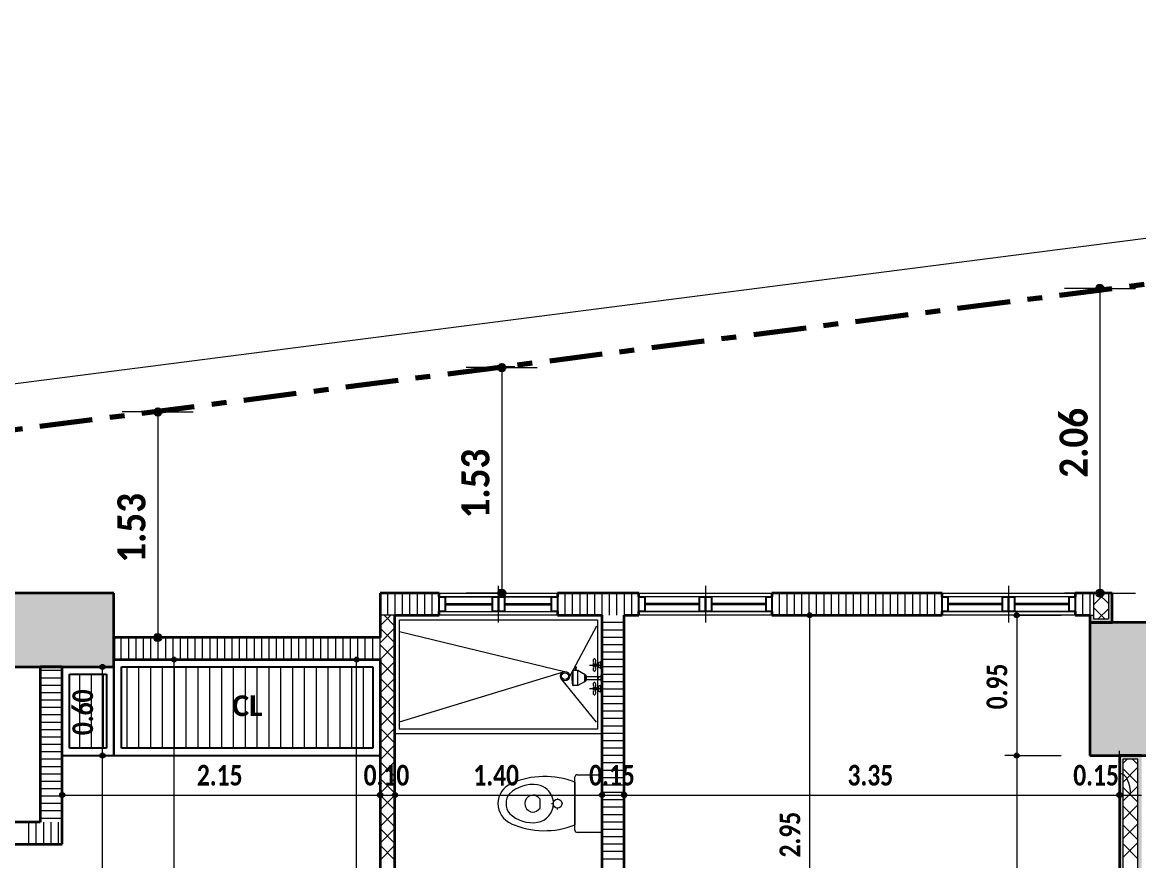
# Model space of a CAD drawing. Header units: metres. Extents: x -144 to 1000, y -717 to 29.
# Drawn here: x 877.56 to 885.11, y -549.99 to -544.31 of the extents above; entities that cross this region are included whole.
import ezdxf

# ---------------------------------------------------------------- set-up
doc = ezdxf.new("R2010")
doc.units = ezdxf.units.M
doc.linetypes.add('Dash Dot 3_16_', pattern=[0.595313, 0.357187, -0.119063, 0, -0.119063])
doc.linetypes.add('Derribado', pattern=[0.36, 0.24, -0.12])
doc.layers.get('0').update_dxf_attribs({"color": 1})
for name, color, linetype, lineweight in [('A-ANNO-DIMS', 1, 'Continuous', 9), ('A-DETL', 1, 'Continuous', 9), ('A-DETL-GENF', 1, 'Continuous', 9), ('A-DETL-THIN', 1, 'Continuous', 9), ('A-GENM', 1, 'Continuous', 9), ('A-GLAZ', 1, 'Continuous', 9), ('A-WALL', 4, 'Continuous', 9), ('G-ANNO-TEXT', 2, 'Continuous', 9), ('P-SANR-FIXT', 1, 'Continuous', 9), ('S-COLS', 7, 'Continuous', 9)]:
    doc.layers.add(name, color=color, linetype=linetype, lineweight=lineweight)
doc.layers.add('A-WALL-PATT', color=7, linetype='Continuous', lineweight=35, true_color=0x9c9c9c)
doc.styles.add('Calibri_B', font='calibrib.ttf', dxfattribs={"height": 0.165})
doc.styles.add('Calibri_B_4', font='calibrib.ttf', dxfattribs={"height": 0.1125})
doc.styles.add('Calibri_B_7', font='calibrib.ttf', dxfattribs={"width": 0.8, "height": 0.18})

# ---------------------------------------------------------------- blocks, each defined once
blk = doc.blocks.new('J')
at = {"layer": 'A-ANNO-DIMS', "lineweight": 25, "true_color": 0x0000ff}
h = blk.add_hatch(color=5, dxfattribs=at)
edge = h.paths.add_edge_path()
edge.add_arc((878.138, -487.2633), 0.025, 0, 360)
h = blk.add_hatch(color=5, dxfattribs=at)
edge = h.paths.add_edge_path()
edge.add_arc((874.0925, -487.7997), 0.025, 0, 360)
h = blk.add_hatch(color=5, dxfattribs=at)
edge = h.paths.add_edge_path()
edge.add_arc((871.7661, -488.0997), 0.025, 0, 360)
h = blk.add_hatch(color=5, dxfattribs=at)
edge = h.paths.add_edge_path()
edge.add_arc((874.0925, -489.3257), 0.025, 0, 360)
h = blk.add_hatch(color=5, dxfattribs=at)
edge = h.paths.add_edge_path()
edge.add_arc((878.138, -489.3257), 0.025, 0, 360)
at = {"layer": 'A-ANNO-DIMS', "lineweight": 25}
h = blk.add_hatch(color=256, dxfattribs=at)
edge = h.paths.add_edge_path()
edge.add_arc((876.1751, -489.4757), 0.015, 0, 360)
h = blk.add_hatch(color=256, dxfattribs=at)
edge = h.paths.add_edge_path()
edge.add_arc((877.5753, -489.4757), 0.015, 0, 360)
at = {"layer": 'A-ANNO-DIMS', "lineweight": 25, "true_color": 0x0000ff}
h = blk.add_hatch(color=5, dxfattribs=at)
edge = h.paths.add_edge_path()
edge.add_arc((871.7661, -489.6257), 0.025, 0, 360)
at = {"layer": 'A-ANNO-DIMS', "lineweight": 25}
h = blk.add_hatch(color=256, dxfattribs=at)
edge = h.paths.add_edge_path()
edge.add_arc((871.3924, -489.8255), 0.015, 0, 360)
h = blk.add_hatch(color=256, dxfattribs=at)
edge = h.paths.add_edge_path()
edge.add_arc((871.8753, -489.7757), 0.015, 0, 360)
h = blk.add_hatch(color=256, dxfattribs=at)
edge = h.paths.add_edge_path()
edge.add_arc((873.1112, -489.7757), 0.015, 0, 360)
h = blk.add_hatch(color=256, dxfattribs=at)
edge = h.paths.add_edge_path()
edge.add_arc((871.3924, -490.4255), 0.015, 0, 360)
h = blk.add_hatch(color=256, dxfattribs=at)
edge = h.paths.add_edge_path()
edge.add_arc((871.3924, -490.4255), 0.015, 0, 360)
h = blk.add_hatch(color=256, dxfattribs=at)
edge = h.paths.add_edge_path()
edge.add_arc((877.5753, -490.4255), 0.015, 0, 360)
h = blk.add_hatch(color=256, dxfattribs=at)
edge = h.paths.add_edge_path()
edge.add_arc((877.5753, -490.4255), 0.015, 0, 360)
h = blk.add_hatch(color=256, dxfattribs=at)
edge = h.paths.add_edge_path()
edge.add_arc((871.12, -490.6924), 0.015, 0, 360)
h = blk.add_hatch(color=256, dxfattribs=at)
edge = h.paths.add_edge_path()
edge.add_arc((873.27, -490.6924), 0.015, 0, 360)
h = blk.add_hatch(color=256, dxfattribs=at)
edge = h.paths.add_edge_path()
edge.add_arc((873.27, -490.6924), 0.015, 0, 360)
h = blk.add_hatch(color=256, dxfattribs=at)
edge = h.paths.add_edge_path()
edge.add_arc((873.37, -490.6924), 0.015, 0, 360)
h = blk.add_hatch(color=256, dxfattribs=at)
edge = h.paths.add_edge_path()
edge.add_arc((873.37, -490.6924), 0.015, 0, 360)
h = blk.add_hatch(color=256, dxfattribs=at)
edge = h.paths.add_edge_path()
edge.add_arc((874.77, -490.6924), 0.015, 0, 360)
h = blk.add_hatch(color=256, dxfattribs=at)
edge = h.paths.add_edge_path()
edge.add_arc((874.77, -490.6924), 0.015, 0, 360)
h = blk.add_hatch(color=256, dxfattribs=at)
edge = h.paths.add_edge_path()
edge.add_arc((874.92, -490.6924), 0.015, 0, 360)
h = blk.add_hatch(color=256, dxfattribs=at)
edge = h.paths.add_edge_path()
edge.add_arc((874.92, -490.6924), 0.015, 0, 360)
h = blk.add_hatch(color=256, dxfattribs=at)
edge = h.paths.add_edge_path()
edge.add_arc((878.27, -490.6924), 0.015, 0, 360)
h = blk.add_hatch(color=256, dxfattribs=at)
edge = h.paths.add_edge_path()
edge.add_arc((878.27, -490.6924), 0.015, 0, 360)
at = {"layer": 'A-WALL-PATT', "lineweight": 5, "true_color": 0x747474}
blk.add_hatch(color=8, dxfattribs=at).paths.add_polyline_path([(878.22, -489.5255), (878.22, -489.3257), (878.195, -489.3257), (878.195, -489.5255)])
at = {"layer": 'A-WALL-PATT', "true_color": 0x747474}
blk.add_hatch(color=8, dxfattribs=at).paths.add_polyline_path([(878.095, -489.5255), (878.195, -489.5255), (878.195, -489.5005), (878.095, -489.5005), (878.095, -489.4757), (878.07, -489.4757), (878.07, -489.5255)])
h = blk.add_hatch(color=8, dxfattribs=at)
h.paths.add_polyline_path([(878.27, -496.8744), (878.295, -496.8741), (878.295, -494.1257), (878.27, -494.1257), (878.27, -496.8727)])
h.paths.add_polyline_path([(878.27, -493.9757), (878.295, -493.9757), (878.295, -492.5757), (878.27, -492.5757), (878.27, -493.9257)])
h.paths.add_polyline_path([(878.295, -492.4257), (878.295, -490.4255), (878.27, -490.4255), (878.27, -492.4257), (878.2877, -492.4257)])
at = {"layer": 'A-WALL-PATT', "lineweight": 5, "true_color": 0x747474}
h = blk.add_hatch(color=8, dxfattribs=at)
h.paths.add_polyline_path([(878.355, -497.0244), (878.42, -497.0244), (878.42, -496.8005), (878.395, -496.8005), (878.395, -496.9994), (878.345, -496.9994), (878.345, -497.0244)])
h.paths.add_polyline_path([(878.395, -496.7005), (878.42, -496.7005), (878.42, -494.7755), (878.395, -494.7755), (878.395, -495.6036)])
h.paths.add_polyline_path([(878.4022, -494.6255), (878.42, -494.6255), (878.42, -490.4255), (878.295, -490.4255), (878.295, -490.4505), (878.395, -490.4505), (878.395, -494.6255)])
at = {"layer": 'S-COLS', "true_color": 0x5c5c5c}
h = blk.add_hatch(color=251, dxfattribs=at)
h.paths.add_polyline_path([(870.37, -509.2755), (870.87, -509.2755), (870.87, -508.3755), (870.37, -508.3755), (870.37, -509.0244)])
h.paths.add_polyline_path([(888.6298, -509.2755), (888.6698, -509.2755), (888.6698, -508.3755), (888.1698, -508.3755), (888.1698, -509.2755), (888.5948, -509.2755)])
h.paths.add_polyline_path([(878.57, -509.2754), (878.57, -508.3754), (878.07, -508.3754), (878.07, -509.2754)])
h.paths.add_polyline_path([(884.87, -501.5754), (884.8701, -501.5754), (884.8698, -498.4254), (884.3701, -498.4255), (884.3701, -501.5754), (884.72, -501.5754)])
h.paths.add_polyline_path([(876.2698, -501.5754), (876.27, -501.5752), (876.2696, -501.0755), (874.5698, -501.0755), (874.5698, -498.9255), (876.2701, -498.9255), (876.2696, -498.4255), (874.2698, -498.4256), (874.2699, -501.5754), (876.2696, -501.5754)])
h.paths.add_polyline_path([(878.57, -501.5754), (878.57, -500.6754), (878.07, -500.6754), (878.07, -501.5754)])
h.paths.add_polyline_path([(870.3699, -501.5754), (870.8699, -501.5754), (870.8699, -500.8755), (870.3699, -500.8755), (870.3699, -501.5004)])
h.paths.add_polyline_path([(888.6701, -501.5754), (888.6701, -500.8755), (888.2701, -500.8755), (888.2701, -501.5754)])
h.paths.add_polyline_path([(878.5701, -499.3255), (878.5701, -498.4255), (878.0701, -498.4255), (878.0701, -499.3255)])
h.paths.add_polyline_path([(870.8698, -499.1255), (870.8698, -498.4244), (870.3698, -498.4255), (870.3698, -499.1255), (870.7279, -499.1255)])
h.paths.add_polyline_path([(888.5707, -499.1255), (888.6701, -499.1255), (888.6701, -498.4244), (888.2701, -498.4255), (888.2701, -499.1255), (888.5457, -499.1255)])
h.paths.add_polyline_path([(888.605, -490.4255), (888.67, -490.4255), (888.67, -489.5255), (888.17, -489.5255), (888.17, -490.4255), (888.5364, -490.4255)])
h.paths.add_polyline_path([(878.42, -490.4255), (878.57, -490.4255), (878.57, -489.5255), (878.07, -489.5255), (878.07, -490.4255), (878.27, -490.4255)])
h.paths.add_polyline_path([(870.57, -489.8255), (871.47, -489.8255), (871.47, -489.3255), (870.57, -489.3255), (870.57, -489.7155)])
at = {"layer": 'A-ANNO-DIMS', "color": 5, "true_color": 0x0000ff}
for p, q in [((869.5503, -488.0684), (891.0258, -485.3047)), ((878.138, -487.2633), (877.898, -487.2633)), ((878.138, -487.2633), (878.138, -489.3257)), ((878.138, -487.2633), (878.378, -487.2633)), ((874.0925, -487.7997), (873.8525, -487.7997)), ((874.0925, -487.7997), (874.0925, -489.3257)), ((874.0925, -487.7997), (874.3325, -487.7997)), ((871.7661, -488.0997), (871.5261, -488.0997)), ((871.7661, -488.0997), (871.7661, -489.6257)), ((871.7661, -488.0997), (872.0061, -488.0997)), ((874.0925, -489.3257), (873.8525, -489.3257)), ((874.0925, -489.3257), (874.3325, -489.3257)), ((878.138, -489.3257), (877.898, -489.3257)), ((878.138, -489.3257), (878.378, -489.3257)), ((871.7661, -489.6257), (871.5261, -489.6257)), ((871.7661, -489.6257), (872.0061, -489.6257))]:
    blk.add_line(p, q, dxfattribs=at)
at = {"layer": 'A-ANNO-DIMS'}
for p, q in [((876.1751, -489.4757), (875.8751, -489.4757)), ((876.1751, -492.4257), (876.1751, -489.4757)), ((876.1751, -489.4757), (876.2551, -489.4757)), ((877.5753, -489.4757), (877.4953, -489.4757)), ((877.5753, -489.4757), (877.5753, -490.4255)), ((877.5753, -489.4757), (877.8753, -489.4757)), ((871.3924, -489.8255), (871.0924, -489.8255)), ((871.3924, -490.4255), (871.3924, -489.8255)), ((871.3924, -489.8255), (871.4724, -489.8255)), ((871.8753, -489.7757), (871.7953, -489.7757)), ((871.8753, -489.7757), (871.8753, -493.9757)), ((871.8753, -489.7757), (872.1753, -489.7757)), ((873.1112, -489.7757), (872.8112, -489.7757)), ((873.1112, -493.0757), (873.1112, -489.7757)), ((873.1112, -489.7757), (873.1912, -489.7757)), ((871.12, -490.6924), (871.12, -490.3924)), ((871.3924, -493.9757), (871.3924, -490.4255)), ((871.3924, -490.4255), (871.4724, -490.4255)), ((871.3924, -490.4255), (871.4724, -490.4255)), ((873.27, -490.6924), (873.27, -490.3924)), ((873.27, -490.6924), (873.27, -490.3924)), ((873.37, -490.6924), (873.37, -490.3924)), ((873.37, -490.6924), (873.37, -490.3924)), ((874.77, -490.6924), (874.77, -490.3924)), ((874.77, -490.6924), (874.77, -490.3924)), ((874.92, -490.6924), (874.92, -490.3924)), ((874.92, -490.6924), (874.92, -490.3924)), ((877.5753, -490.4255), (877.4953, -490.4255)), ((877.5753, -490.4255), (877.4953, -490.4255)), ((877.5753, -490.4255), (877.8753, -490.4255)), ((877.5753, -490.4255), (877.5753, -492.4257)), ((877.5753, -490.4255), (877.8753, -490.4255)), ((878.27, -490.6924), (878.27, -490.3924)), ((878.27, -490.6924), (878.27, -490.3924)), ((871.12, -490.6924), (873.27, -490.6924)), ((871.12, -490.6924), (871.12, -490.7724)), ((873.27, -490.6924), (873.27, -490.7724)), ((873.27, -490.6924), (873.37, -490.6924)), ((873.27, -490.6924), (873.27, -490.7724)), ((873.37, -490.6924), (873.37, -490.7724)), ((873.37, -490.6924), (874.77, -490.6924)), ((873.37, -490.6924), (873.37, -490.7724)), ((874.77, -490.6924), (874.77, -490.7724)), ((874.77, -490.6924), (874.92, -490.6924)), ((874.77, -490.6924), (874.77, -490.7724)), ((874.92, -490.6924), (874.92, -490.7724)), ((874.92, -490.6924), (878.27, -490.6924)), ((874.92, -490.6924), (874.92, -490.7724)), ((878.27, -490.6924), (878.27, -490.7724)), ((878.27, -490.6924), (878.42, -490.6924)), ((878.27, -490.6924), (878.27, -490.7724))]:
    blk.add_line(p, q, dxfattribs=at)
at = {"layer": 'A-ANNO-DIMS', "linetype": 'Derribado'}
blk.add_line((871.3924, -490.4255), (871.0924, -490.4255), dxfattribs=at)
blk.add_line((871.3924, -490.4255), (871.0924, -490.4255), dxfattribs=at)
at = {"layer": 'A-ANNO-DIMS', "color": 5, "lineweight": 25, "true_color": 0x0000ff}
for centre in [(878.138, -487.2633), (874.0925, -487.7997), (871.7661, -488.0997), (874.0925, -489.3257), (878.138, -489.3257), (871.7661, -489.6257)]:
    blk.add_circle(centre, 0.025, dxfattribs=at)
at = {"layer": 'A-ANNO-DIMS', "lineweight": 25}
for centre in [(876.1751, -489.4757), (877.5753, -489.4757), (871.3924, -489.8255), (871.8753, -489.7757), (873.1112, -489.7757), (871.3924, -490.4255), (871.3924, -490.4255), (877.5753, -490.4255), (877.5753, -490.4255), (871.12, -490.6924), (873.27, -490.6924), (873.27, -490.6924), (873.37, -490.6924), (873.37, -490.6924), (874.77, -490.6924), (874.77, -490.6924), (874.92, -490.6924), (874.92, -490.6924), (878.27, -490.6924), (878.27, -490.6924)]:
    blk.add_circle(centre, 0.015, dxfattribs=at)
at = {"layer": 'A-ANNO-DIMS'}
blk.add_ellipse((878.2759, -490.6924), major_axis=(0, 0.1451), ratio=0.476482, start_param=4.712389, end_param=6.283185, dxfattribs=at)
at = {"layer": 'A-DETL', "color": 7, "linetype": 'Dash Dot 3_16_', "lineweight": 70}
blk.add_line((869.5897, -488.374), (891.0651, -485.6102), dxfattribs=at)
at = {"layer": 'A-DETL', "color": 253, "true_color": 0xb6b6b6}
for p, q in [((878.22, -487.2633), (878.12, -487.2633)), ((874.12, -487.791), (874.18, -487.791)), ((874.0723, -487.7997), (874.1323, -487.7997)), ((874.0723, -487.7997), (874.1323, -487.7997)), ((871.7459, -488.0997), (871.8059, -488.0997)), ((871.7459, -488.0997), (871.8059, -488.0997))]:
    blk.add_line(p, q, dxfattribs=at)
at = {"layer": 'A-DETL-GENF', "lineweight": 25}
for p, q in [((873.67, -489.3507), (873.71, -489.3507)), ((873.67, -489.4507), (873.67, -489.3507)), ((873.71, -489.3507), (873.71, -489.4507)), ((874.03, -489.3507), (874.07, -489.3507)), ((874.03, -489.4507), (874.03, -489.3507)), ((874.07, -489.3507), (874.11, -489.3507)), ((874.07, -489.4507), (874.07, -489.3507)), ((874.07, -489.3507), (874.07, -489.4507)), ((874.11, -489.3507), (874.11, -489.4507)), ((874.43, -489.3507), (874.47, -489.3507)), ((874.43, -489.4507), (874.43, -489.3507)), ((874.47, -489.3507), (874.47, -489.4507)), ((875.02, -489.3507), (875.06, -489.3507)), ((875.02, -489.4507), (875.02, -489.3507)), ((875.06, -489.3507), (875.06, -489.4507)), ((875.43, -489.3507), (875.47, -489.3507)), ((875.43, -489.4507), (875.43, -489.3507)), ((875.47, -489.3507), (875.47, -489.4507)), ((875.47, -489.3507), (875.51, -489.3507)), ((875.47, -489.4507), (875.47, -489.3507)), ((875.51, -489.3507), (875.51, -489.4507)), ((875.88, -489.3507), (875.92, -489.3507)), ((875.88, -489.4507), (875.88, -489.3507)), ((875.92, -489.3507), (875.92, -489.4507)), ((877.07, -489.3507), (877.11, -489.3507)), ((877.07, -489.4507), (877.07, -489.3507)), ((877.11, -489.3507), (877.11, -489.4507)), ((877.48, -489.3507), (877.52, -489.3507)), ((877.48, -489.4507), (877.48, -489.3507)), ((877.52, -489.3507), (877.52, -489.4507)), ((877.52, -489.3507), (877.56, -489.3507)), ((877.52, -489.4507), (877.52, -489.3507)), ((877.56, -489.3507), (877.56, -489.4507)), ((877.93, -489.3507), (877.97, -489.3507)), ((877.93, -489.4507), (877.93, -489.3507)), ((877.97, -489.3507), (877.97, -489.4507)), ((873.71, -489.4507), (873.67, -489.4507)), ((874.07, -489.4507), (874.03, -489.4507)), ((874.11, -489.4507), (874.07, -489.4507)), ((874.47, -489.4507), (874.43, -489.4507)), ((875.06, -489.4507), (875.02, -489.4507)), ((875.47, -489.4507), (875.43, -489.4507)), ((875.51, -489.4507), (875.47, -489.4507)), ((875.92, -489.4507), (875.88, -489.4507)), ((877.11, -489.4507), (877.07, -489.4507)), ((877.52, -489.4507), (877.48, -489.4507)), ((877.56, -489.4507), (877.52, -489.4507)), ((877.97, -489.4507), (877.93, -489.4507))]:
    blk.add_line(p, q, dxfattribs=at)
at = {"layer": 'A-DETL-GENF'}
for p, q in [((873.71, -489.3507), (874.03, -489.3507)), ((874.11, -489.3507), (874.43, -489.3507)), ((875.43, -489.3507), (875.06, -489.3507)), ((875.88, -489.3507), (875.51, -489.3507)), ((877.48, -489.3507), (877.11, -489.3507)), ((877.93, -489.3507), (877.56, -489.3507)), ((873.71, -489.3957), (874.03, -489.3957)), ((873.71, -489.4057), (874.03, -489.4057)), ((873.71, -489.4507), (874.03, -489.4507)), ((874.11, -489.3957), (874.43, -489.3957)), ((874.11, -489.4057), (874.43, -489.4057)), ((874.11, -489.4507), (874.43, -489.4507)), ((875.43, -489.3957), (875.06, -489.3957)), ((875.43, -489.4057), (875.06, -489.4057)), ((875.43, -489.4507), (875.06, -489.4507)), ((875.88, -489.3957), (875.51, -489.3957)), ((875.88, -489.4057), (875.51, -489.4057)), ((875.88, -489.4507), (875.51, -489.4507)), ((877.48, -489.3957), (877.11, -489.3957)), ((877.48, -489.4057), (877.11, -489.4057)), ((877.48, -489.4507), (877.11, -489.4507)), ((877.93, -489.3957), (877.56, -489.3957)), ((877.93, -489.4057), (877.56, -489.4057)), ((877.93, -489.4507), (877.56, -489.4507))]:
    blk.add_line(p, q, dxfattribs=at)
at = {"layer": 'A-DETL-GENF', "color": 251, "true_color": 0x535353}
for p, q in [((871.5586, -490.3755), (871.5586, -489.8257)), ((871.6386, -490.3755), (871.6386, -489.8257)), ((871.7186, -490.3755), (871.7186, -489.8257)), ((871.7986, -490.3755), (871.7986, -489.8257)), ((871.8786, -490.3755), (871.8786, -489.8257)), ((871.9586, -490.3755), (871.9586, -489.8257)), ((872.0386, -490.3755), (872.0386, -489.8257)), ((872.1186, -490.3755), (872.1186, -489.8256)), ((872.1986, -490.3755), (872.1986, -489.8256)), ((872.2786, -490.3755), (872.2786, -489.8256)), ((872.3586, -490.3755), (872.3586, -489.8256)), ((872.4386, -490.3755), (872.4386, -489.8256)), ((872.5186, -490.3755), (872.5186, -489.8256)), ((872.5986, -490.3755), (872.5986, -489.8256)), ((872.6786, -490.3755), (872.6786, -489.8256)), ((872.7586, -490.3755), (872.7586, -489.8256)), ((872.8386, -490.3755), (872.8386, -489.8255)), ((872.9186, -490.3755), (872.9186, -489.8255)), ((872.9986, -490.3755), (872.9986, -489.8255)), ((873.0786, -490.3755), (873.0786, -489.8255)), ((873.1586, -490.3755), (873.1586, -489.8255)), ((871.2386, -490.3755), (871.2386, -489.8755)), ((871.3186, -490.3755), (871.3186, -489.8755)), ((871.3986, -490.3755), (871.3986, -489.8755))]:
    blk.add_line(p, q, dxfattribs=at)
at = {"layer": 'A-DETL-THIN'}
for p, q in [((871.52, -489.8255), (871.52, -490.3755)), ((873.22, -489.8255), (871.52, -489.8255)), ((873.22, -490.3755), (873.22, -489.8255)), ((871.42, -489.8755), (871.17, -489.8755)), ((871.17, -489.8755), (871.17, -490.3755)), ((871.42, -490.3755), (871.42, -489.8755)), ((871.17, -490.3755), (871.42, -490.3755)), ((871.52, -490.3755), (873.22, -490.3755))]:
    blk.add_line(p, q, dxfattribs=at)
at = {"layer": 'A-GENM', "lineweight": 25}
for p, q in [((871.12, -489.8255), (871.12, -490.4255)), ((871.47, -489.8255), (871.12, -489.8255)), ((873.27, -489.7757), (871.47, -489.7757)), ((871.47, -489.7757), (871.47, -490.4255)), ((871.47, -490.4255), (871.47, -489.8255)), ((871.52, -490.3755), (871.52, -489.8257)), ((871.52, -489.8257), (873.22, -489.8257)), ((873.22, -489.8257), (873.22, -490.3755)), ((873.27, -490.4255), (873.27, -489.7757)), ((871.17, -490.3755), (871.17, -489.8755)), ((871.17, -489.8755), (871.42, -489.8755)), ((871.42, -489.8755), (871.42, -490.3755)), ((871.12, -490.4255), (871.47, -490.4255)), ((871.42, -490.3755), (871.17, -490.3755)), ((871.47, -490.4255), (873.27, -490.4255)), ((873.22, -490.3755), (871.52, -490.3755))]:
    blk.add_line(p, q, dxfattribs=at)
at = {"layer": 'A-GLAZ'}
for p, q in [((874.07, -489.5257), (874.07, -489.2757)), ((875.47, -489.2757), (875.47, -489.5257)), ((877.52, -489.2757), (877.52, -489.5257)), ((874.07, -489.3507), (873.67, -489.3507)), ((873.67, -489.3507), (873.67, -489.4507)), ((874.47, -489.3507), (874.07, -489.3507)), ((874.07, -489.3507), (874.07, -489.4507)), ((874.07, -489.3507), (874.07, -489.4507)), ((874.47, -489.3507), (874.47, -489.4507)), ((875.02, -489.4507), (875.02, -489.3507)), ((875.47, -489.3507), (875.02, -489.3507)), ((875.47, -489.4507), (875.47, -489.3507)), ((875.47, -489.4507), (875.47, -489.3507)), ((875.92, -489.3507), (875.47, -489.3507)), ((875.92, -489.4507), (875.92, -489.3507)), ((877.07, -489.4507), (877.07, -489.3507)), ((877.52, -489.3507), (877.07, -489.3507)), ((877.52, -489.4507), (877.52, -489.3507)), ((877.52, -489.4507), (877.52, -489.3507)), ((877.97, -489.3507), (877.52, -489.3507)), ((877.97, -489.4507), (877.97, -489.3507)), ((873.67, -489.4507), (874.07, -489.4507)), ((874.07, -489.4507), (874.47, -489.4507)), ((875.02, -489.4507), (875.47, -489.4507)), ((875.47, -489.4507), (875.92, -489.4507)), ((877.07, -489.4507), (877.52, -489.4507)), ((877.52, -489.4507), (877.97, -489.4507))]:
    blk.add_line(p, q, dxfattribs=at)
at = {"layer": 'A-WALL', "lineweight": 35}
for p, q in [((873.67, -489.3257), (873.27, -489.3257)), ((873.27, -489.3257), (873.27, -489.6257)), ((873.67, -489.3507), (873.67, -489.3257)), ((875.02, -489.3257), (874.47, -489.3257)), ((874.47, -489.3257), (874.47, -489.3507)), ((875.02, -489.3507), (875.02, -489.3257)), ((877.07, -489.3257), (875.92, -489.3257)), ((875.92, -489.3257), (875.92, -489.3507)), ((877.07, -489.3507), (877.07, -489.3257)), ((877.97, -489.3257), (877.97, -489.3507)), ((878.22, -489.3257), (877.97, -489.3257)), ((878.22, -489.5255), (878.22, -489.3257)), ((873.67, -489.4757), (873.67, -489.4507)), ((874.47, -489.4507), (874.47, -489.4757)), ((875.02, -489.4757), (875.02, -489.4507)), ((875.92, -489.4507), (875.92, -489.4757)), ((877.07, -489.4757), (877.07, -489.4507)), ((877.97, -489.4507), (877.97, -489.4757)), ((873.37, -489.4757), (873.67, -489.4757)), ((873.37, -493.0757), (873.37, -489.4757)), ((874.47, -489.4757), (874.77, -489.4757)), ((874.77, -489.4757), (874.77, -491.8257)), ((874.92, -489.4757), (875.02, -489.4757)), ((874.92, -492.5757), (874.92, -489.4757)), ((875.92, -489.4757), (877.07, -489.4757)), ((877.97, -489.4757), (878.07, -489.4757)), ((878.07, -489.4757), (878.07, -489.5255)), ((878.07, -489.5255), (878.22, -489.5255)), ((873.27, -489.6257), (871.47, -489.6257)), ((871.47, -489.6257), (871.47, -489.7757)), ((870.97, -489.8255), (870.97, -490.8755)), ((871.12, -489.8255), (870.97, -489.8255)), ((871.12, -491.0255), (871.12, -489.8255)), ((871.47, -489.7757), (873.27, -489.7757)), ((873.27, -489.7757), (873.27, -493.0757)), ((878.27, -490.4255), (878.27, -493.9757)), ((878.42, -490.4255), (878.27, -490.4255)), ((870.97, -490.8755), (870.37, -490.8755)), ((870.52, -491.0255), (871.12, -491.0255))]:
    blk.add_line(p, q, dxfattribs=at)
at = {"layer": 'A-WALL'}
for p, q in [((873.67, -489.3257), (874.47, -489.3257)), ((875.02, -489.3257), (875.92, -489.3257)), ((877.07, -489.3257), (877.97, -489.3257)), ((878.095, -489.3257), (878.095, -489.5005)), ((878.195, -489.3257), (878.195, -489.5005)), ((873.37, -489.4757), (873.27, -489.4757)), ((874.47, -489.4757), (873.67, -489.4757)), ((875.92, -489.4757), (875.02, -489.4757)), ((877.97, -489.4757), (877.07, -489.4757)), ((878.07, -489.4757), (878.095, -489.4757)), ((878.095, -489.5005), (878.195, -489.5005)), ((873.27, -489.7757), (873.27, -489.6257)), ((878.395, -490.4505), (878.295, -490.4505)), ((878.295, -497.0244), (878.295, -490.4505)), ((878.395, -496.7005), (878.395, -490.4505))]:
    blk.add_line(p, q, dxfattribs=at)
at = {"layer": 'A-WALL-PATT', "color": 8, "lineweight": 5, "true_color": 0x727272}
for p, q in [((873.3196, -489.3257), (873.3196, -489.4757)), ((873.3696, -489.3257), (873.3696, -489.4757)), ((873.4196, -489.3257), (873.4196, -489.4757)), ((873.4696, -489.3257), (873.4696, -489.4757)), ((873.5196, -489.3257), (873.5196, -489.4757)), ((873.5696, -489.3257), (873.5696, -489.4757)), ((873.6196, -489.3257), (873.6196, -489.4757)), ((873.6696, -489.3257), (873.6696, -489.4757)), ((874.5196, -489.3257), (874.5196, -489.4757)), ((874.5696, -489.3257), (874.5696, -489.4757)), ((874.6196, -489.3257), (874.6196, -489.4757)), ((874.6696, -489.3257), (874.6696, -489.4757)), ((874.7196, -489.3257), (874.7196, -489.4757)), ((874.7696, -489.3257), (874.7696, -489.4757)), ((874.8196, -489.3257), (874.8196, -489.4757)), ((874.8696, -489.3257), (874.8696, -489.4757)), ((874.9196, -489.3257), (874.9196, -489.4757)), ((874.9696, -489.3257), (874.9696, -489.4757)), ((875.0196, -489.3257), (875.0196, -489.4757)), ((875.9696, -489.3257), (875.9696, -489.4757)), ((876.0196, -489.3257), (876.0196, -489.4757)), ((876.0696, -489.3257), (876.0696, -489.4757)), ((876.1196, -489.3257), (876.1196, -489.4757)), ((876.1696, -489.3257), (876.1696, -489.4757)), ((876.2196, -489.3257), (876.2196, -489.4757)), ((876.2696, -489.3257), (876.2696, -489.4757)), ((876.3196, -489.3257), (876.3196, -489.4757)), ((876.3696, -489.3257), (876.3696, -489.4757)), ((876.4196, -489.3257), (876.4196, -489.4757)), ((876.4696, -489.3257), (876.4696, -489.4757)), ((876.5196, -489.3257), (876.5196, -489.4757)), ((876.5696, -489.3257), (876.5696, -489.4757)), ((876.6196, -489.3257), (876.6196, -489.4757)), ((876.6696, -489.3257), (876.6696, -489.4757)), ((876.7196, -489.3257), (876.7196, -489.4757)), ((876.7696, -489.3257), (876.7696, -489.4757)), ((876.8196, -489.3257), (876.8196, -489.4757)), ((876.8696, -489.3257), (876.8696, -489.4757)), ((876.9196, -489.3257), (876.9196, -489.4757)), ((876.9696, -489.3257), (876.9696, -489.4757)), ((877.0196, -489.3257), (877.0196, -489.4757)), ((877.0696, -489.3257), (877.0696, -489.4757)), ((878.0196, -489.3257), (878.0196, -489.4757)), ((878.0696, -489.3257), (878.0696, -489.4757)), ((874.92, -489.5256), (874.77, -489.5256)), ((874.92, -489.5756), (874.77, -489.5756)), ((871.5196, -489.7757), (871.5196, -489.6257)), ((871.5696, -489.7757), (871.5696, -489.6257)), ((871.6196, -489.7757), (871.6196, -489.6257)), ((871.6696, -489.7757), (871.6696, -489.6257)), ((871.7196, -489.7757), (871.7196, -489.6257)), ((871.7696, -489.7757), (871.7696, -489.6257)), ((871.8196, -489.7757), (871.8196, -489.6257)), ((871.8696, -489.7757), (871.8696, -489.6257)), ((871.9196, -489.7757), (871.9196, -489.6257)), ((871.9696, -489.7757), (871.9696, -489.6257)), ((872.0196, -489.7757), (872.0196, -489.6257)), ((872.0696, -489.7757), (872.0696, -489.6257)), ((872.1196, -489.7757), (872.1196, -489.6257)), ((872.1696, -489.7757), (872.1696, -489.6257)), ((872.2196, -489.7757), (872.2196, -489.6257)), ((872.2696, -489.7757), (872.2696, -489.6257)), ((872.3196, -489.7757), (872.3196, -489.6257)), ((872.3696, -489.7757), (872.3696, -489.6257)), ((872.4196, -489.7757), (872.4196, -489.6257)), ((872.4696, -489.7757), (872.4696, -489.6257)), ((872.5196, -489.7757), (872.5196, -489.6257)), ((872.5696, -489.7757), (872.5696, -489.6257)), ((872.6196, -489.7757), (872.6196, -489.6257)), ((872.6696, -489.7757), (872.6696, -489.6257)), ((872.7196, -489.7757), (872.7196, -489.6257)), ((872.7696, -489.7757), (872.7696, -489.6257)), ((872.8196, -489.7757), (872.8196, -489.6257)), ((872.8696, -489.7757), (872.8696, -489.6257)), ((872.9196, -489.7757), (872.9196, -489.6257)), ((872.9696, -489.7757), (872.9696, -489.6257)), ((873.0196, -489.7757), (873.0196, -489.6257)), ((873.0696, -489.7757), (873.0696, -489.6257)), ((873.1196, -489.7757), (873.1196, -489.6257)), ((873.1696, -489.7757), (873.1696, -489.6257)), ((873.2196, -489.7757), (873.2196, -489.6257)), ((873.2696, -489.7757), (873.2696, -489.6257)), ((874.92, -489.6256), (874.77, -489.6256)), ((874.92, -489.6756), (874.77, -489.6756)), ((874.92, -489.7256), (874.77, -489.7256)), ((874.92, -489.7756), (874.77, -489.7756)), ((874.92, -489.8256), (874.77, -489.8256)), ((871.12, -489.8506), (870.97, -489.8506)), ((871.12, -489.9006), (870.97, -489.9006)), ((874.92, -489.8756), (874.77, -489.8756)), ((871.12, -489.9506), (870.97, -489.9506)), ((874.92, -489.9256), (874.77, -489.9256)), ((874.92, -489.9756), (874.77, -489.9756)), ((871.12, -490.0006), (870.97, -490.0006)), ((871.12, -490.0506), (870.97, -490.0506)), ((874.92, -490.0256), (874.77, -490.0256)), ((871.12, -490.1006), (870.97, -490.1006)), ((874.92, -490.0756), (874.77, -490.0756)), ((874.92, -490.1256), (874.77, -490.1256)), ((871.12, -490.1506), (870.97, -490.1506)), ((871.12, -490.2006), (870.97, -490.2006)), ((874.92, -490.1756), (874.77, -490.1756)), ((871.12, -490.2506), (870.97, -490.2506)), ((874.92, -490.2256), (874.77, -490.2256)), ((874.92, -490.2756), (874.77, -490.2756)), ((871.12, -490.3006), (870.97, -490.3006)), ((871.12, -490.3506), (870.97, -490.3506)), ((874.92, -490.3256), (874.77, -490.3256)), ((871.12, -490.4006), (870.97, -490.4006)), ((874.92, -490.3756), (874.77, -490.3756)), ((874.92, -490.4256), (874.77, -490.4256)), ((871.12, -490.4506), (870.97, -490.4506)), ((871.12, -490.5006), (870.97, -490.5006)), ((874.92, -490.4756), (874.77, -490.4756)), ((871.12, -490.5506), (870.97, -490.5506)), ((874.92, -490.5256), (874.77, -490.5256)), ((874.92, -490.5756), (874.77, -490.5756)), ((871.12, -490.6006), (870.97, -490.6006)), ((871.12, -490.6506), (870.97, -490.6506)), ((874.92, -490.6256), (874.77, -490.6256)), ((871.12, -490.7006), (870.97, -490.7006)), ((874.92, -490.6756), (874.77, -490.6756)), ((874.92, -490.7256), (874.77, -490.7256)), ((871.12, -490.7506), (870.97, -490.7506)), ((871.12, -490.8006), (870.97, -490.8006)), ((874.92, -490.7756), (874.77, -490.7756)), ((870.8946, -491.0255), (870.8946, -490.8755)), ((870.9446, -491.0255), (870.9446, -490.8755)), ((871.12, -490.8506), (870.97, -490.8506)), ((870.9946, -491.0255), (870.9946, -490.8755)), ((871.0446, -491.0255), (871.0446, -490.8755)), ((871.0946, -491.0255), (871.0946, -490.8755)), ((874.92, -490.8256), (874.77, -490.8256)), ((874.92, -490.8756), (874.77, -490.8756)), ((874.92, -490.9256), (874.77, -490.9256)), ((874.92, -490.9756), (874.77, -490.9756)), ((874.92, -491.0256), (874.77, -491.0256)), ((874.92, -491.0756), (874.77, -491.0756)), ((874.92, -491.1256), (874.77, -491.1256))]:
    blk.add_line(p, q, dxfattribs=at)
at = {"layer": 'A-WALL-PATT', "color": 1, "lineweight": 5, "true_color": 0xff0000}
for p, q in [((878.095, -489.4045), (878.1738, -489.3257)), ((878.195, -489.396), (878.1247, -489.3257)), ((878.1722, -489.5005), (878.095, -489.4233)), ((878.1263, -489.5005), (878.195, -489.4318)), ((878.295, -490.4773), (878.3218, -490.4505)), ((878.295, -490.6046), (878.395, -490.5046)), ((878.395, -490.487), (878.3585, -490.4505)), ((878.395, -490.6142), (878.295, -490.5142)), ((878.295, -490.7318), (878.395, -490.6318)), ((878.395, -490.7415), (878.295, -490.6415)), ((878.295, -490.8591), (878.395, -490.7591)), ((878.395, -490.8688), (878.295, -490.7688)), ((878.295, -490.9864), (878.395, -490.8864)), ((878.395, -490.9961), (878.295, -490.8961)), ((878.295, -491.1137), (878.395, -491.0137)), ((878.395, -491.1234), (878.295, -491.0234))]:
    blk.add_line(p, q, dxfattribs=at)
at = {"layer": 'A-WALL-PATT', "color": 8, "lineweight": 5, "true_color": 0x747474}
for p, q in [((873.27, -489.5484), (873.3427, -489.4757)), ((873.37, -489.549), (873.2967, -489.4757)), ((873.27, -489.6616), (873.37, -489.5616)), ((873.37, -489.6622), (873.27, -489.5622)), ((873.27, -489.7747), (873.37, -489.6747)), ((873.37, -489.7753), (873.27, -489.6753)), ((873.27, -489.8878), (873.37, -489.7878)), ((873.37, -489.8885), (873.27, -489.7885)), ((873.27, -490.001), (873.37, -489.901)), ((873.37, -490.0016), (873.27, -489.9016)), ((873.27, -490.1141), (873.37, -490.0141)), ((873.37, -490.1147), (873.27, -490.0147)), ((873.27, -490.2273), (873.37, -490.1273)), ((873.37, -490.2279), (873.27, -490.1279)), ((873.27, -490.3404), (873.37, -490.2404)), ((873.37, -490.341), (873.27, -490.241)), ((873.27, -490.4535), (873.37, -490.3535)), ((873.37, -490.4541), (873.27, -490.3541)), ((873.27, -490.5667), (873.37, -490.4667)), ((873.37, -490.5673), (873.27, -490.4673)), ((873.27, -490.6798), (873.37, -490.5798)), ((873.37, -490.6804), (873.27, -490.5804)), ((873.27, -490.7929), (873.37, -490.6929)), ((873.37, -490.7936), (873.27, -490.6936)), ((873.27, -490.9061), (873.37, -490.8061)), ((873.37, -490.9067), (873.27, -490.8067)), ((873.27, -491.0192), (873.37, -490.9192)), ((873.37, -491.0198), (873.27, -490.9198)), ((873.27, -491.1324), (873.37, -491.0324)), ((873.37, -491.133), (873.27, -491.033))]:
    blk.add_line(p, q, dxfattribs=at)
at = {"layer": 'P-SANR-FIXT'}
for p, q in [((873.4, -490.2457), (873.4, -489.5057)), ((873.4, -489.5057), (874.74, -489.5057)), ((874.74, -489.5057), (874.74, -490.2457)), ((873.4, -489.5858), (874.527, -489.8581)), ((874.733, -489.5502), (874.5423, -489.9087)), ((874.5894, -489.8326), (874.5894, -489.8238)), ((874.5894, -489.8238), (874.5952, -489.8238)), ((874.5952, -489.8238), (874.5952, -489.8326)), ((874.6867, -489.8125), (874.77, -489.8125)), ((874.7117, -489.8048), (874.7139, -489.8048)), ((874.7117, -489.8079), (874.7117, -489.8048)), ((874.7117, -489.8202), (874.7117, -489.8171)), ((874.7139, -489.8202), (874.7117, -489.8202)), ((874.7292, -489.8081), (874.736, -489.8081)), ((874.7292, -489.817), (874.736, -489.817)), ((874.736, -489.8045), (874.736, -489.8205)), ((874.7463, -489.7963), (874.7463, -489.8287)), ((874.7479, -489.7947), (874.7611, -489.792)), ((874.7611, -489.8331), (874.7479, -489.8303)), ((874.7611, -489.792), (874.7611, -489.8331)), ((874.7627, -489.7904), (874.77, -489.7889)), ((873.4, -490.1982), (874.5102, -489.8588)), ((874.5509, -489.8926), (874.5509, -489.8788)), ((874.5762, -489.8483), (874.6066, -489.8483)), ((874.5762, -489.9523), (874.5762, -489.8483)), ((874.5952, -489.8326), (874.5894, -489.8326)), ((874.5894, -489.8395), (874.5894, -489.8483)), ((874.5952, -489.8395), (874.5894, -489.8395)), ((874.591, -489.8326), (874.591, -489.8395)), ((874.5936, -489.8326), (874.5936, -489.8395)), ((874.5952, -489.8483), (874.5952, -489.8395)), ((874.6066, -489.8483), (874.6516, -489.8737)), ((874.6066, -489.9523), (874.6066, -489.8483)), ((874.6516, -489.8737), (874.6516, -489.927)), ((874.6613, -489.8821), (874.6613, -489.9186)), ((874.6651, -489.8901), (874.6613, -489.8821)), ((874.6651, -489.8909), (874.7426, -489.8909)), ((874.6651, -489.9105), (874.6651, -489.8909)), ((874.7426, -489.8909), (874.762, -489.8909)), ((874.762, -489.879), (874.762, -489.9225)), ((874.77, -489.879), (874.762, -489.879)), ((874.77, -489.8362), (874.7627, -489.8347)), ((874.7336, -490.2002), (874.4994, -489.9108)), ((874.6066, -489.9523), (874.5762, -489.9523)), ((874.6516, -489.927), (874.6066, -489.9523)), ((874.6613, -489.9186), (874.6651, -489.9105)), ((874.6651, -489.9105), (874.7426, -489.9105)), ((874.6867, -489.9725), (874.77, -489.9725)), ((874.7117, -489.9648), (874.7117, -489.9679)), ((874.7139, -489.9648), (874.7117, -489.9648)), ((874.7117, -489.9771), (874.7117, -489.9802)), ((874.7117, -489.9802), (874.7139, -489.9802)), ((874.7292, -489.9681), (874.736, -489.9681)), ((874.7292, -489.977), (874.736, -489.977)), ((874.736, -489.9805), (874.736, -489.9645)), ((874.7426, -489.9105), (874.762, -489.9105)), ((874.7463, -489.9887), (874.7463, -489.9563)), ((874.7611, -489.952), (874.7479, -489.9547)), ((874.7611, -489.9931), (874.7611, -489.952)), ((874.762, -489.9225), (874.77, -489.9225)), ((874.77, -489.9489), (874.7627, -489.9504)), ((874.7479, -489.9903), (874.7611, -489.9931)), ((874.7627, -489.9947), (874.77, -489.9962)), ((873.37, -490.2757), (874.77, -490.2757)), ((874.74, -490.2457), (873.4, -490.2457)), ((874.5878, -490.7505), (874.5878, -490.5701)), ((874.6028, -490.5551), (874.755, -490.5551)), ((874.5878, -490.6065), (874.5878, -490.8945)), ((874.3518, -490.7197), (874.3395, -490.7074)), ((874.3518, -490.7813), (874.3518, -490.7197)), ((874.47, -490.7155), (874.47, -490.7205)), ((874.3395, -490.7936), (874.3518, -490.7813)), ((874.43, -490.7505), (874.44, -490.7505)), ((874.47, -490.7905), (874.47, -490.7805)), ((874.505, -490.7505), (874.5, -490.7505)), ((874.5878, -490.9309), (874.5878, -490.7505)), ((874.755, -490.9459), (874.6028, -490.9459))]:
    blk.add_line(p, q, dxfattribs=at)
for centre, radius in [((874.7195, -489.8125), 0.00903), ((874.5198, -489.888), 0.0307), ((874.5198, -489.888), 0.0231), ((874.7195, -489.9725), 0.00903), ((874.47, -490.7505), 0.03)]:
    blk.add_circle(centre, radius, dxfattribs=at)
for centre, radius, start, end in [((874.7231, -489.7829), 0.0127, 131.27868, 220.61253), ((874.6995, -489.7985), 0.0158, 336.22841, 27.67345), ((874.6995, -489.8266), 0.0158, 332.32655, 23.77159), ((874.7195, -489.777), 0.00597, 37.48685, 142.51315), ((874.7369, -489.7979), 0.0133, 149.24075, 223.13523), ((874.7369, -489.8271), 0.0133, 136.86477, 210.75925), ((874.7158, -489.7829), 0.0127, 319.38747, 48.72132), ((874.7292, -489.8057), 0.0024, 215.30346, 270), ((874.7292, -489.8194), 0.0024, 90, 144.69654), ((874.7376, -489.8045), 0.0016, 90, 180), ((874.7376, -489.8205), 0.0016, 180, 270), ((874.7374, -489.7936), 0.00934, 271.44207, 342.97405), ((874.7374, -489.8315), 0.00934, 17.02595, 88.55793), ((874.7479, -489.7963), 0.0016, 90, 180), ((874.7479, -489.8287), 0.0016, 180, 270), ((874.7627, -489.792), 0.0016, 90, 180), ((874.8377, -489.9003), 0.2711, 170.14578, 189.85422), ((874.5762, -489.8539), 0.0056, 90, 180), ((874.6468, -489.8889), 0.016, 25.3085, 72.5748), ((874.7231, -489.8422), 0.0127, 139.38747, 228.72132), ((874.7195, -489.8481), 0.00597, 217.48685, 322.51315), ((874.7158, -489.8422), 0.0127, 311.27868, 40.61253), ((874.7364, -489.9007), 0.0116, 302.37202, 57.62798), ((874.7627, -489.8331), 0.0016, 180, 270), ((874.5762, -489.9467), 0.0056, 180, 270), ((874.6468, -489.9117), 0.016, 287.4252, 334.6915), ((874.7231, -489.9429), 0.0127, 131.27868, 220.61253), ((874.6995, -489.9585), 0.0158, 336.22841, 27.67345), ((874.6995, -489.9866), 0.0158, 332.32655, 23.77159), ((874.7195, -489.937), 0.00597, 37.48685, 142.51315), ((874.7369, -489.9579), 0.0133, 149.24075, 223.13523), ((874.7369, -489.9871), 0.0133, 136.86477, 210.75925), ((874.7158, -489.9429), 0.0127, 319.38747, 48.72132), ((874.7292, -489.9657), 0.0024, 215.30346, 270), ((874.7292, -489.9794), 0.0024, 90, 144.69654), ((874.7376, -489.9645), 0.0016, 90, 180), ((874.7376, -489.9805), 0.0016, 180, 270), ((874.7374, -489.9536), 0.00934, 271.44207, 342.97405), ((874.7374, -489.9915), 0.00934, 17.02595, 88.55793), ((874.7479, -489.9563), 0.0016, 90, 180), ((874.7627, -489.952), 0.0016, 90, 180), ((874.7231, -490.0022), 0.0127, 139.38747, 228.72132), ((874.7195, -490.0081), 0.00597, 217.48685, 322.51315), ((874.7158, -490.0022), 0.0127, 311.27868, 40.61253), ((874.7479, -489.9887), 0.0016, 180, 270), ((874.7627, -489.9931), 0.0016, 180, 270), ((874.3818, -491.1255), 0.5584, 68.35911, 113.79689), ((874.6028, -490.5701), 0.015, 90, 180), ((874.755, -490.5701), 0.015, 0, 90), ((874.2171, -490.7519), 0.15, 113.79689, 179.46886), ((874.2996, -490.841), 0.2199, 80.90608, 134.39736), ((874.3141, -490.7505), 0.1282, 47.55472, 80.90608), ((874.3141, -490.7505), 0.1282, 359.99847, 47.55472), ((874.2029, -490.7422), 0.0816, 134.39736, 185.83548), ((874.3065, -490.7505), 0.0581, 107.18295, 252.81354), ((874.3041, -490.7427), 0.05, 45, 107.18295), ((874.2171, -490.7491), 0.15, 180.53114, 246.20311), ((874.2029, -490.7588), 0.0816, 174.16452, 225.60264), ((874.3041, -490.7583), 0.05, 252.81354, 315), ((874.3141, -490.7505), 0.1282, 279.09392, 0.00153), ((874.2996, -490.66), 0.2199, 225.60264, 279.09392), ((874.3818, -490.3755), 0.5584, 246.20311, 291.64089), ((874.6028, -490.9309), 0.015, 180, 270), ((874.755, -490.9309), 0.015, 270, 0)]:
    blk.add_arc(centre, radius, start, end, dxfattribs=at)
at = {"layer": 'S-COLS', "lineweight": 35}
for p, q in [((871.47, -489.3255), (870.57, -489.3255)), ((871.47, -489.8255), (871.47, -489.3255)), ((878.57, -489.5255), (878.07, -489.5255)), ((878.07, -489.5255), (878.07, -490.4255)), ((870.57, -489.8255), (871.47, -489.8255)), ((878.07, -490.4255), (878.57, -490.4255))]:
    blk.add_line(p, q, dxfattribs=at)
at = {"layer": 'A-ANNO-DIMS', "color": 5, "true_color": 0x0000ff, "style": 'Calibri_B_7', "width": 0.9}
for s, p in [('2.06', (878.0547, -488.5445)), ('1.53', (874.0091, -488.8205)), ('1.53', (871.6828, -489.1205))]:
    blk.add_text(s, height=0.19, rotation=90, dxfattribs=at).set_placement(p)
at = {"layer": 'A-ANNO-DIMS', "style": 'Calibri_B_4', "width": 0.8}
for s, p in [('0.95', (877.5113, -490.1122)), ('0.60', (871.3284, -490.2871)), ('2.95', (876.1111, -491.115))]:
    blk.add_text(s, height=0.14, rotation=90, dxfattribs=at).set_placement(p)
for s, p in [('2.15', (872.0307, -490.6284)), ('0.10', (873.1584, -490.6284)), ('1.40', (873.9005, -490.6284)), ('0.15', (874.6834, -490.6284)), ('3.35', (876.431, -490.6284)), ('0.15', (877.9575, -490.6284))]:
    blk.add_text(s, height=0.14, dxfattribs=at).set_placement(p)
at = {"layer": 'G-ANNO-TEXT', "style": 'Calibri_B'}
blk.add_text('CL', height=0.14, dxfattribs=at).set_placement((872.2698, -490.1581))

msp = doc.modelspace()

# ---------------------------------------------------------------- block references
at = {"color": 3}
msp.add_blockref('J', (6.7051, -58.8503), dxfattribs=at)

doc.saveas('drawing.dxf')
